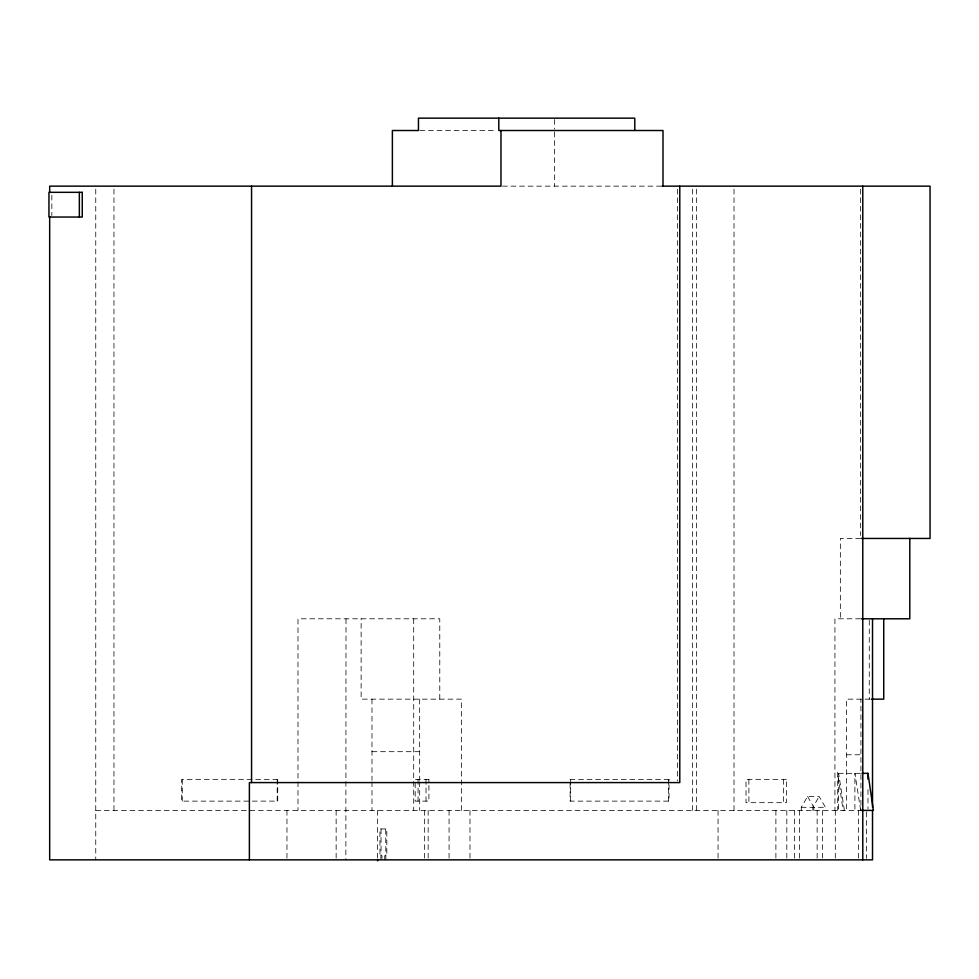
<?xml version="1.0" encoding="UTF-8"?>
<svg xmlns="http://www.w3.org/2000/svg" width="979" height="979" viewBox="0 0 979 979"><rect width="100%" height="100%" fill="white"/><g stroke="black" fill="none" stroke-linecap="round" stroke-linejoin="round"><path stroke-width="0.73" stroke-dasharray="4.89 3.67" d="M801.275 810.404L801.275 807.308L807.577 796.502L819.142 796.502L825.444 807.308L825.444 810.404M812.851 810.404L812.851 807.308L819.142 796.502M419.905 130.513L496.377 130.513M502.447 186.145L663.003 186.145M860.614 538.45L840.349 538.45L840.349 618.801M860.492 618.801L834.928 618.801L834.928 810.404M870.05 699.153L846.468 699.153L846.468 810.404M371.983 751.688L419.673 751.688M846.468 754.772L860.933 754.772M860.419 773.324L837.706 773.324L843.103 810.404M801.275 807.308L812.851 807.308M807.577 796.502L813.867 807.308L825.444 807.308M95.758 810.404L860.933 810.404L860.933 699.153M860.688 810.404L854.9 773.324L854.9 810.404M844.4 810.404L838.611 773.324L838.611 810.404M869.266 620.319L869.266 699.153M867.981 789.637L867.981 808.923M866.55 811.897L866.55 858.35M860.614 189.192L860.614 535.403M858.436 810.404L858.436 858.35M837.706 772.198L837.706 810.404M835.295 810.404L835.295 859.856M822.58 810.404L822.58 858.35M817.147 810.404L817.147 859.856M813.867 807.308L813.867 810.404M799.402 810.404L799.402 858.35M794.41 810.404L794.41 858.35M786.81 810.404L786.81 859.856M783.469 779.504L783.469 802.682M775.894 810.404L775.894 859.856M748.898 779.504L748.898 802.682M734.017 189.192L734.017 810.404M718.048 810.404L718.048 859.856M696.546 189.192L696.546 810.404M692.642 189.192L692.642 810.404M677.603 189.204L677.603 781.058M668.498 779.504L668.498 801.128M570.671 779.504L570.671 801.128M554.432 119.524L554.432 129.142M554.42 132.018L554.42 186.145M469.981 810.404L469.981 859.856M461.488 810.404L461.488 699.153L361.129 699.153L361.129 618.801M449.067 810.404L449.067 859.856M439.779 699.153L439.779 618.801L297.983 618.801L297.983 810.404M428.153 810.404L428.153 858.35M426.024 779.504L426.024 801.128M424.653 810.404L424.653 858.35M419.673 699.153L419.673 780.287M419.673 781.793L419.673 810.404M418.057 779.504L418.057 801.128M413.713 618.801L413.713 810.404M385.848 859.856L385.726 828.944M384.759 859.856L384.759 855.732L386.815 855.732L386.815 828.944L379.938 828.944L379.938 855.732L381.994 855.732L381.994 858.473M381.027 828.944L381.027 855.732M380.904 855.732L380.904 859.856M377.613 810.404L377.613 858.35M371.983 699.153L371.983 780.287M371.983 781.793L371.983 810.404M346.003 618.801L345.856 859.856M336.14 810.404L336.14 859.856M286.957 810.404L286.957 859.856M277.192 779.504L277.192 801.128M182.253 779.504L182.253 801.128M113.968 189.192L113.968 810.404M95.758 189.192L95.758 859.856M51.838 195.225L51.838 215.588M277.73 779.504L181.702 779.504L181.702 801.128L277.73 801.128L277.73 779.504M428.924 779.504L415.169 779.504L415.169 801.128L428.924 801.128L428.924 779.504M669.036 779.504L570.121 779.504L570.121 801.128L669.036 801.128L669.036 779.504M786.357 779.504L746.01 779.504L746.01 802.682L786.357 802.682L786.357 779.504"/><path stroke-width="1.47" d="M662.11 186.145L930.05 186.145L930.05 538.45L861.483 538.45M861.483 618.801L909.797 618.801L909.797 538.45M871.579 699.153L883.731 699.153L883.731 618.801M861.936 773.324L867.981 773.324L873.378 810.404L861.263 810.404M872.522 618.801L872.522 807.357M872.522 810.404L872.522 859.856L49.672 859.856L49.672 216.689M867.981 773.324L867.981 779.247M862.78 186.145L862.78 859.856M679.781 186.145L679.781 782.588L249.388 782.588L249.388 859.856M663.003 186.145L663.003 130.513L498.8 130.513L498.8 118.153M634.784 130.513L634.784 118.153L418.449 118.153L418.449 130.513L392.383 130.513L392.383 186.145M500.967 130.513L500.967 186.145L49.672 186.145L49.672 192.251M377.613 859.856L377.613 860.847M251.554 186.145L251.554 782.588M79.348 192.325L79.348 217.044M82.248 192.325L48.95 192.325L48.95 217.044L82.248 217.044L82.248 192.325"/></g></svg>
